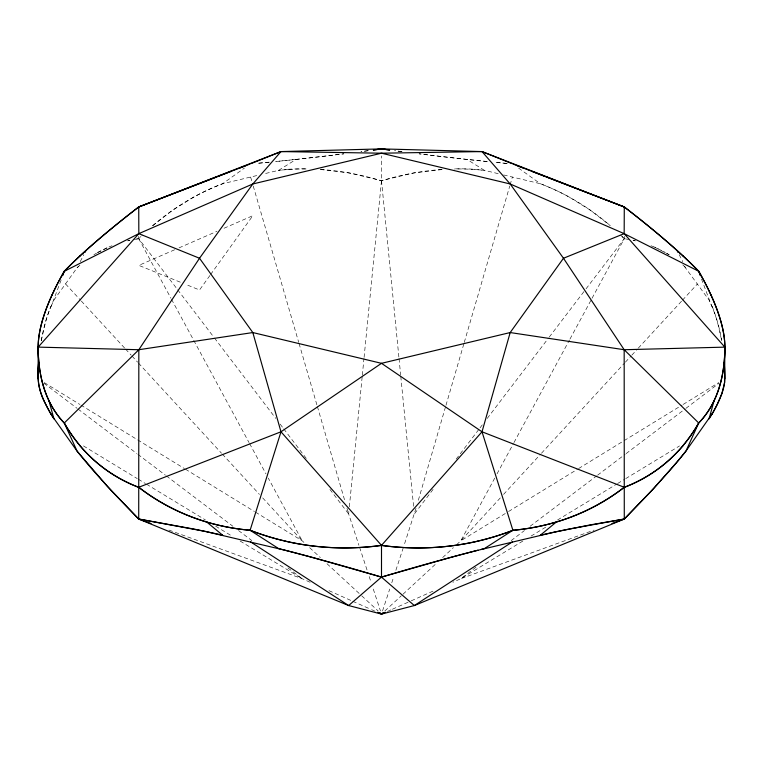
<?xml version="1.0" encoding="UTF-8"?>
<svg xmlns="http://www.w3.org/2000/svg" width="763" height="763" viewBox="0 0 763 763"><rect width="100%" height="100%" fill="white"/><g stroke="black" fill="none" stroke-linecap="round" stroke-linejoin="round"><path stroke-width="0.57" stroke-dasharray="3.81 2.86" d="M348.882 511.611L348.653 513.976L358.915 545.268M349.349 506.861L362.215 376.369M362.33 375.186L363.961 358.572M364.085 357.389L381.5 180.631L381.5 155.957M41.288 340.575L45.522 322.139A255.281 161.613 55.6 0 1 51.989 304.265L61.498 279.02M416.016 508.263L404.085 545.268M418.343 500.251L445.64 406.441M445.974 405.296L463.942 343.512M464.276 342.368L509.76 186.038M510.094 184.913L512.383 177.045M382.53 610.972L389.712 589.065M391.762 582.808L393.822 576.551M395.873 570.295L403.398 547.348M51.073 306.411L53.935 300.05L77.111 267.756L80.258 264.866A254.413 161.069 55.6 0 0 77.101 267.756M80.22 261.671L83.863 254.565M494.748 478.077L460.804 540.795L457.495 543.857M497.009 473.899L513.413 443.58M513.976 442.54L569.417 340.088M569.98 339.049L591.478 299.325M592.04 298.276L624.287 238.685L624.287 236.339M209.911 275.51L199.524 289.988L185.18 284.17M210.598 274.546L252.82 215.691L223.511 228.471M433.107 489.379L414.347 513.976L414.118 511.611M456.188 459.107L479.278 428.835M480.003 427.89L482.884 424.104M487.214 418.429L548.53 338.019M549.255 337.074L585.326 289.778M586.051 288.824L624.287 238.685L626.509 239.048M500.328 497.896L460.804 540.795L507.519 512.145M503.561 494.395L540.662 454.119M541.472 453.241L624.554 363.064M625.364 362.187L631.011 356.054M631.812 355.176L637.458 349.053M638.269 348.176L681.674 301.061M682.465 300.202L697.477 283.903M134.24 239.448L138.713 238.685L140.955 236.473M136.491 239.048L138.713 238.685L142.519 234.975M384.8 611.039L401.328 595.769M402.978 594.243L436.026 563.704M442.626 557.6L453.365 547.672M152.571 225.8C173.277 207.898 197.016 193.421 222.653 183.73L259.353 174.956M152.676 225.705L172.61 210.216L193.983 196.949A254.413 238.819 50.2 0 1 222.643 183.73L244.427 168.079M475.998 567.224L460.804 578.726L452.869 582.264M511.143 540.624L524.439 530.562M530.142 526.241L596.628 475.921M597.572 475.196L625.116 454.347M626.07 453.632L684.955 409.054M685.908 408.339L719.147 383.169M275.968 161.498A266.611 22.232 -7.3 0 0 284.837 160.592A263.111 21.936 -7.3 0 0 343.932 153.811A263.292 21.955 -7.3 0 1 296.054 159.4L278.59 170.349L264.599 173.697M508.54 511.525L577.591 469.169M578.612 468.549L682.198 405.019M683.209 404.4L718.756 382.597M522.893 541.034L460.804 578.726L594.053 530.075M531.038 536.084L547.329 526.193M557.505 520.013L616.542 484.171M617.563 483.551L624.687 479.231M625.708 478.611L679.547 445.926M93.878 254.747L96.615 253.125M97.578 252.543L107.135 247.746M97.521 252.582L108.031 247.374M387.451 611.449L391.409 609.675M392.401 609.236L410.246 601.273M411.238 600.834L434.042 590.667M174.66 249.759L138.828 265.381L180.764 282.377M179 247.87L216.997 231.313M109.004 246.935L112.008 245.743M320.393 169.491L349.425 172.982L381.5 180.631L413.575 172.982L442.607 169.491M127.679 240.87L129.834 240.355M127.755 240.831L129.91 240.335M288.195 169.5L278.59 170.349L284.99 169.739A255.281 239.63 50.2 0 1 308.567 168.995M474.805 169.5L484.41 170.349L498.401 173.697M620.481 234.975L624.287 238.685L628.76 239.448M633.09 240.335L635.245 240.831M503.647 174.956L540.347 183.73C565.984 193.421 589.723 207.898 610.429 225.8M633.166 240.355L635.321 240.87M168.947 530.075L302.196 578.726L310.131 582.264M650.992 245.743L653.996 246.935M653.891 246.897L655.865 247.746M654.969 247.374L669.084 254.718M328.958 590.667L351.762 600.834M352.754 601.273L370.599 609.236M371.591 609.675L375.549 611.449M657.906 248.681L665.479 252.582M666.385 253.125L669.122 254.747M83.453 445.926L137.292 478.611M138.313 479.231L145.437 483.551M146.458 484.171L205.495 520.013M215.671 526.193L231.962 536.084M240.107 541.034L302.196 578.726L287.002 567.224M44.244 382.597L79.791 404.4M80.802 405.019L184.388 468.549M185.409 469.169L254.46 511.525M255.481 512.145L302.196 540.795L305.505 543.857M487.032 161.498A266.611 22.232 7.3 0 1 478.163 160.592A263.111 21.936 7.3 0 1 419.068 153.811A263.292 21.955 7.3 0 0 466.946 159.4L484.41 170.349L478.01 169.739A255.281 239.63 -50.2 0 0 454.433 168.995M518.573 168.079L540.347 183.73A254.413 238.819 -50.2 0 1 569.017 196.959L590.39 210.216L610.324 225.705M43.853 383.169L77.092 408.339M78.045 409.054L136.93 453.632M137.884 454.347L165.428 475.196M166.372 475.921L232.858 526.241M238.561 530.562L251.857 540.624M309.635 547.672L320.374 557.6M326.974 563.704L360.022 594.243M361.672 595.769L378.2 611.039M684.335 266.297L709.065 300.05L711.927 306.411M622.045 236.473L624.287 238.685M65.523 283.903L80.535 300.202M81.326 301.061L124.731 348.176M125.542 349.053L131.188 355.176M131.989 356.054L137.636 362.187M138.446 363.064L221.528 453.241M222.338 454.119L259.439 494.395M262.672 497.896L302.196 540.795L268.252 478.077M138.713 236.339L138.713 238.685L176.949 288.824M177.674 289.778L213.745 337.074M214.47 338.019L275.786 418.429M280.116 424.104L282.997 427.89M283.722 428.835L306.812 459.107M329.893 489.379L348.653 513.976L346.984 508.263M138.713 238.685L170.96 298.276M171.522 299.325L249.024 442.54M249.587 443.58L265.991 473.899M679.137 254.565L682.78 261.671M701.502 279.02L711.011 304.265A255.281 161.613 -55.6 0 1 717.478 322.148L721.712 340.575M359.602 547.348L367.127 570.295M369.178 576.551L371.238 582.808M373.288 589.065L380.47 610.972M250.617 177.045L252.906 184.913M253.24 186.038L298.724 342.368M299.058 343.512L317.026 405.296M317.36 406.441L344.657 500.251M381.5 180.631L398.915 357.389M399.039 358.572L400.67 375.186M400.785 376.369L413.651 506.861M269.406 162.157A266.611 22.232 -7.3 0 1 256.463 163.406M368.281 150.683A263.111 21.936 -7.3 0 1 361.176 151.618M506.537 163.406A266.611 22.232 7.3 0 1 493.594 162.157M401.824 151.618A263.111 21.936 7.3 0 1 394.719 150.683M682.742 264.866A254.413 161.069 -55.6 0 1 685.899 267.756M288.166 169.252A272.162 255.481 50.2 0 1 307.546 168.871M320.508 169.434A272.162 255.481 50.2 0 1 381.452 180.831A272.162 255.481 -50.2 0 1 442.492 169.434M455.454 168.871A272.162 255.481 -50.2 0 1 474.834 169.252M402.044 151.646A263.292 21.955 7.3 0 1 394.881 150.702M507.309 163.473A265.41 22.127 7.3 0 1 494.081 162.204M487.376 161.537A265.41 22.127 7.3 0 1 466.937 159.4M296.063 159.4A265.41 22.127 -7.3 0 1 275.624 161.537M268.919 162.204A265.41 22.127 -7.3 0 1 255.691 163.473M368.119 150.702A263.292 21.955 -7.3 0 1 360.956 151.646M41.231 340.87A272.162 172.304 55.6 0 1 50.883 306.249M712.117 306.249A272.162 172.304 -55.6 0 1 721.769 340.87"/><path stroke-width="1.14" d="M710.963 294.995A266.611 89.157 42.7 0 0 698.708 271.275A265.41 37.883 33.2 0 0 677.067 250.512A263.292 37.578 33.2 0 0 624.268 206.954L482.016 151.579L381.5 148.899L280.984 151.579L252.82 183.969L199.524 258.256L138.828 349.721L138.713 519.031L348.653 605.545L381.5 614.101L414.347 605.545L624.287 519.031L653.891 488.253L677.811 461.081L685.889 451.181L711.927 414.147M714.054 400.718L709.065 418.887L711.011 415.701A255.281 51.283 -40.7 0 0 717.478 403.875L721.893 393.508L724.612 382.587L724.85 347.136L624.172 233.65L624.287 206.964A263.111 1.049 21.2 0 1 546.136 176.854M151.036 523.532L138.713 519.031L107.135 486.107L77.111 451.181L51.989 415.701A255.281 51.283 40.7 0 1 45.522 403.875C38.427 391.247 36.777 376.617 38.684 362.406M250.617 541.902L348.653 605.545L381.5 577.095L381.5 545.364L482.016 431.791L510.18 332.554L563.475 258.256L624.172 233.65L698.717 271.275L700.31 275.701M52.037 294.995A266.611 89.157 -42.7 0 1 64.292 271.275L138.828 233.65L199.524 258.256L252.82 332.554L280.984 431.791L250.102 530.275L278.59 548.587L288.195 551.048A272.162 28.508 15.4 0 1 381.452 577.105L414.347 605.545L512.383 541.902M62.69 275.701L64.283 271.275A266.611 38.055 -33.2 0 1 80.182 255.767M84.903 252.534L85.942 250.502A263.292 37.578 -33.2 0 1 138.732 206.954L280.984 151.579L381.5 153.201L482.016 151.579L511.792 163.549M38.15 378.858L38.15 347.136L138.828 233.65L252.82 183.969L381.5 153.201L510.18 183.969L624.172 233.65M611.964 523.532L624.287 519.031L649.99 492.459L669.122 471.276A254.413 51.111 -40.7 0 0 685.899 451.181L698.717 422.998A265.41 143.816 49.5 0 0 714.063 400.728A263.292 142.671 49.5 0 0 724.821 347.117A263.111 87.983 42.7 0 0 711.011 295.023M682.866 445.888A263.111 193.01 52.8 0 1 624.277 487.28L482.016 431.791L381.5 363.322L252.82 332.554L138.828 349.721L64.283 422.998L77.111 451.181A254.413 51.111 40.7 0 0 93.878 471.276L113.01 492.459L138.713 519.031L205.171 531.401L284.99 550.218A255.281 26.734 15.4 0 1 310.722 556.98L381.5 577.095A272.162 28.508 -15.4 0 1 474.834 551.01L554.959 532.011L590.524 524.839L624.287 519.031L624.172 349.721L563.475 258.256L510.18 183.969L482.016 151.579M383.15 612.575L381.5 614.101L377.532 612.327M80.134 445.888A263.111 193.01 -52.8 0 0 138.723 487.28A263.111 231.609 -49.7 0 0 216.864 524.83A266.611 234.68 -49.7 0 0 250.111 530.266A263.807 253.163 -26.9 0 0 381.51 545.431A263.807 253.163 26.9 0 0 512.927 530.342A266.611 234.68 49.7 0 0 546.117 524.772A263.111 231.609 49.7 0 0 624.268 487.28A263.292 231.761 49.7 0 1 556.265 522.083L540.347 535.206A254.413 26.648 -15.4 0 1 569.017 529.064L624.287 519.031M138.713 519.031L193.916 529.055A254.413 26.648 15.4 0 1 222.643 535.206L206.754 522.035A263.292 231.761 -49.7 0 1 138.742 487.28L280.984 431.791L381.5 363.322L510.18 332.554L624.172 349.721L724.85 347.136A263.111 142.576 49.5 0 1 711.011 406.66A266.611 144.465 49.5 0 1 698.708 422.988A266.611 195.566 52.8 0 1 682.818 445.85M385.468 612.327L381.5 614.101L379.85 612.575M251.208 163.549L280.984 151.579M381.5 577.095L452.278 556.98A255.281 26.734 -15.4 0 1 478.01 550.218M481.215 549.398L484.41 548.587L512.898 530.275A265.41 233.631 49.7 0 0 556.246 522.045M80.182 445.85A266.611 195.566 -52.8 0 1 64.292 422.988A265.41 143.816 -49.5 0 1 48.937 400.728A263.292 142.671 -49.5 0 1 38.179 347.117L138.828 349.721M624.172 349.721L698.717 422.998A263.807 193.516 52.8 0 1 624.315 487.366M280.984 431.791L381.5 545.364A263.111 252.496 26.9 0 0 478.182 541.081M51.073 414.147L53.935 418.887L48.946 400.718M677.058 250.502L678.097 252.534M482.016 431.791L512.898 530.275A266.611 255.853 26.9 0 1 478.163 541.024M724.316 362.406L724.85 378.858M216.864 176.854A263.111 1.049 -21.2 0 1 138.732 206.954L138.828 233.65M80.134 255.786A263.111 37.549 -33.2 0 1 138.723 206.954M250.092 163.997A263.807 1.049 -21.2 0 1 138.675 206.983M245.896 165.619A266.611 1.059 -21.2 0 1 239.611 168.051M231.284 171.274A266.611 1.059 -21.2 0 1 218.924 176.053M373.365 150.006A263.111 21.936 -7.3 0 0 381.5 148.899A263.292 21.955 7.3 0 0 389.531 149.987M389.635 150.006A263.111 21.936 7.3 0 1 381.5 148.899A263.292 21.955 -7.3 0 1 373.469 149.987M64.302 271.266A265.41 37.883 -33.2 0 1 85.933 250.512M138.685 487.366A263.807 193.516 -52.8 0 1 64.235 423.036A266.611 144.465 -49.5 0 1 52.037 406.612A263.111 142.576 -49.5 0 1 38.169 347.117A263.807 88.222 -42.7 0 1 64.235 271.294M38.169 347.117A263.111 87.983 -42.7 0 1 51.989 295.023M284.837 541.024A266.611 255.853 -26.9 0 1 250.111 530.266A265.41 233.621 -49.7 0 1 206.754 522.045M381.5 545.335A263.111 252.496 -26.9 0 1 284.818 541.081M698.765 271.294A263.807 88.222 42.7 0 1 724.907 347.175M682.818 255.767A266.611 38.055 33.2 0 1 698.708 271.275M624.277 206.954A263.111 37.549 33.2 0 1 682.866 255.786M624.325 206.983A263.807 1.049 21.2 0 1 512.908 163.997M544.076 176.053A266.611 1.059 21.2 0 1 531.716 171.274M523.389 168.051A266.611 1.059 21.2 0 1 517.104 165.619M50.883 414.013A272.162 54.678 40.7 0 1 38.322 378.992A272.162 172.304 55.6 0 1 38.741 362.568M724.259 362.568A272.162 172.304 -55.6 0 1 724.678 378.934A272.162 54.678 -40.7 0 1 712.117 414.013"/></g></svg>
